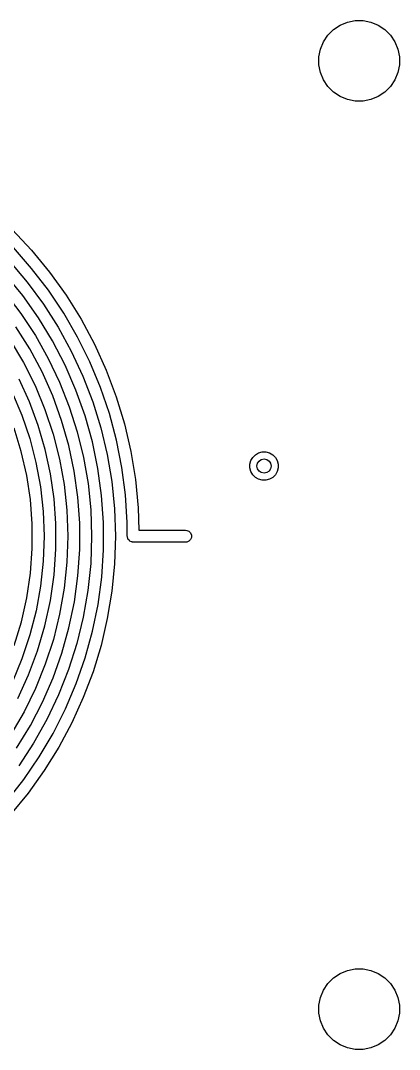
# Model space of a CAD drawing. Extents: x 25 to 275, y -107 to -24.
# Drawn here: x 101.88 to 109.85, y -45.8 to -24.15 of the extents above; entities that cross this region are included whole.
import ezdxf

# ---------------------------------------------------------------- set-up
doc = ezdxf.new("R2010")
doc.units = 0
doc.layers.add('BLACK', color=7, linetype='CONTINUOUS')

msp = doc.modelspace()

# ---------------------------------------------------------------- linework, layer by layer
at = {"layer": 'BLACK', "linetype": 'CONTINUOUS'}
for p, q in [((108.599313, -24.250367), (108.753258, -24.186601)), ((108.753258, -24.186601), (108.916685, -24.154093)), ((108.916685, -24.154093), (109.083315, -24.154093)), ((109.083315, -24.154093), (109.246742, -24.186601)), ((109.246742, -24.186601), (109.400687, -24.250367)), ((108.342941, -24.460766), (108.460766, -24.342941)), ((108.460766, -24.342941), (108.599313, -24.250367)), ((109.400687, -24.250367), (109.539234, -24.342941)), ((109.539234, -24.342941), (109.657059, -24.460766)), ((108.186601, -24.753258), (108.250367, -24.599313)), ((108.250367, -24.599313), (108.342941, -24.460766)), ((109.657059, -24.460766), (109.749633, -24.599313)), ((109.749633, -24.599313), (109.813399, -24.753258)), ((108.154093, -24.916685), (108.186601, -24.753258)), ((109.813399, -24.753258), (109.845907, -24.916685)), ((108.154093, -25.083315), (108.154093, -24.916685)), ((108.186601, -25.246742), (108.154093, -25.083315)), ((109.845907, -25.083315), (109.813399, -25.246742)), ((109.845907, -24.916685), (109.845907, -25.083315)), ((108.250367, -25.400687), (108.186601, -25.246742)), ((109.813399, -25.246742), (109.749633, -25.400687)), ((108.342941, -25.539234), (108.250367, -25.400687)), ((109.749633, -25.400687), (109.657059, -25.539234)), ((108.460766, -25.657059), (108.342941, -25.539234)), ((108.599313, -25.749633), (108.460766, -25.657059)), ((108.753258, -25.813399), (108.599313, -25.749633)), ((109.400687, -25.749633), (109.246742, -25.813399)), ((109.539234, -25.657059), (109.400687, -25.749633)), ((109.657059, -25.539234), (109.539234, -25.657059)), ((108.916685, -25.845907), (108.753258, -25.813399)), ((109.083315, -25.845907), (108.916685, -25.845907)), ((109.246742, -25.813399), (109.083315, -25.845907)), ((101.702349, -28.547651), (102.110538, -28.983469)), ((102.114143, -29.366744), (101.731013, -28.929869)), ((102.110538, -28.983469), (102.489349, -29.445052)), ((101.646749, -29.214482), (102.018895, -29.654657)), ((102.467879, -29.827741), (102.114143, -29.366744)), ((101.927135, -29.936569), (101.566028, -29.492709)), ((102.489349, -29.445052), (102.83716, -29.930422)), ((102.018895, -29.654657), (102.360808, -30.118706)), ((102.790706, -30.310887), (102.467879, -29.827741)), ((101.552654, -29.87241), (101.88788, -30.314472)), ((102.25711, -30.404036), (101.927135, -29.936569)), ((102.83716, -29.930422), (103.152482, -30.4375)), ((102.360808, -30.118706), (102.670964, -30.604556)), ((101.88788, -30.314472), (102.192158, -30.77838)), ((102.554414, -30.892933), (102.25711, -30.404036)), ((103.081244, -30.814113), (102.790706, -30.310887)), ((103.152482, -30.4375), (103.433964, -30.964116)), ((102.074107, -31.0601), (101.78265, -30.593672)), ((102.670964, -30.604556), (102.947975, -31.110038)), ((101.664558, -30.877614), (101.942302, -31.345726)), ((102.192158, -30.77838), (102.464067, -31.261972)), ((102.817662, -31.400978), (102.554414, -30.892933)), ((103.338247, -31.335263), (103.081244, -30.814113)), ((102.332317, -31.545723), (102.074107, -31.0601)), ((102.947975, -31.110038), (103.190605, -31.632893)), ((103.433964, -30.964116), (103.680401, -31.508014)), ((101.942302, -31.345726), (102.185944, -31.832461)), ((102.464067, -31.261972), (102.702342, -31.762991)), ((103.560614, -31.872106), (103.338247, -31.335263)), ((102.556023, -32.048175), (102.332317, -31.545723)), ((103.045626, -31.925804), (102.817662, -31.400978)), ((103.680401, -31.508014), (103.890737, -32.066865)), ((102.067956, -32.17591), (101.849116, -31.696718)), ((102.702342, -31.762991), (102.90587, -32.279103)), ((103.190605, -31.632893), (103.397771, -32.170786)), ((101.701319, -31.975746), (101.904865, -32.45473)), ((102.185944, -31.832461), (102.394242, -32.335336)), ((103.237244, -32.464963), (103.045626, -31.925804)), ((103.747395, -32.422343), (103.560614, -31.872106)), ((102.252053, -32.669493), (102.067956, -32.17591)), ((102.744135, -32.565008), (102.556023, -32.048175)), ((103.397771, -32.170786), (103.568547, -32.721315)), ((103.890737, -32.066865), (104.064073, -32.638276)), ((101.904865, -32.45473), (102.072904, -32.947294)), ((102.394242, -32.335336), (102.566134, -32.851789)), ((102.90587, -32.279103), (103.073703, -32.807901)), ((103.897788, -32.983619), (103.747395, -32.422343)), ((102.400469, -33.174952), (102.252053, -32.669493)), ((102.895736, -33.093704), (102.744135, -32.565008)), ((103.39162, -33.015941), (103.237244, -32.464963)), ((104.064073, -32.638276), (104.199666, -33.219801)), ((101.895387, -33.219374), (101.743739, -32.727742)), ((102.566134, -32.851789), (102.700745, -33.37919)), ((103.073703, -32.807901), (103.205058, -33.34692)), ((103.568547, -32.721315), (103.70217, -33.282021)), ((102.072904, -32.947294), (102.204541, -33.45081)), ((103.010088, -33.631687), (102.895736, -33.093704)), ((103.508037, -33.576171), (103.39162, -33.015941)), ((104.01115, -33.553528), (103.897788, -32.983619)), ((102.009872, -33.720963), (101.895387, -33.219374)), ((102.512447, -33.68971), (102.400469, -33.174952)), ((103.70217, -33.282021), (103.798043, -33.8504)), ((104.199666, -33.219801), (104.296934, -33.808948)), ((106.761994, -33.342372), (106.817372, -33.286994)), ((106.817372, -33.286994), (106.885195, -33.247836)), ((106.885195, -33.247836), (106.960842, -33.227567)), ((106.960842, -33.227567), (107.039158, -33.227567)), ((107.039158, -33.227567), (107.114805, -33.247836)), ((107.114805, -33.247836), (107.182628, -33.286994)), ((107.182628, -33.286994), (107.238006, -33.342372)), ((102.204541, -33.45081), (102.299071, -33.962592)), ((102.700745, -33.37919), (102.797388, -33.914849)), ((103.205058, -33.34692), (103.299323, -33.893646)), ((106.702567, -33.485842), (106.722836, -33.410195)), ((106.702567, -33.564158), (106.702567, -33.485842)), ((106.722836, -33.410195), (106.761994, -33.342372)), ((107.238006, -33.342372), (107.277164, -33.410195)), ((107.277164, -33.410195), (107.297433, -33.485842)), ((107.297433, -33.485842), (107.297433, -33.564158)), ((102.086552, -34.229706), (102.009872, -33.720963)), ((102.587419, -34.211146), (102.512447, -33.68971)), ((103.086634, -34.176337), (103.010088, -33.631687)), ((103.585952, -34.143038), (103.508037, -33.576171)), ((104.086996, -34.129632), (104.01115, -33.553528)), ((106.722836, -33.639805), (106.702567, -33.564158)), ((106.761994, -33.707628), (106.722836, -33.639805)), ((106.817372, -33.763006), (106.761994, -33.707628)), ((107.238006, -33.707628), (107.182628, -33.763006)), ((107.277164, -33.639805), (107.238006, -33.707628)), ((107.297433, -33.564158), (107.277164, -33.639805)), ((102.299071, -33.962592), (102.355993, -34.479908)), ((102.797388, -33.914849), (102.855572, -34.456039)), ((103.299323, -33.893646), (103.356059, -34.44553)), ((103.798043, -33.8504), (103.855739, -34.423914)), ((104.296934, -33.808948), (104.355463, -34.403196)), ((106.885195, -33.802164), (106.817372, -33.763006)), ((106.960842, -33.822433), (106.885195, -33.802164)), ((107.039158, -33.822433), (106.960842, -33.822433)), ((107.114805, -33.802164), (107.039158, -33.822433)), ((107.182628, -33.763006), (107.114805, -33.802164)), ((103.125, -34.724999), (103.086634, -34.176337)), ((103.625, -34.713901), (103.585952, -34.143038)), ((104.125, -34.709463), (104.086996, -34.129632)), ((102.125, -34.742756), (102.086552, -34.229706)), ((102.625, -34.736601), (102.587419, -34.211146)), ((104.355463, -34.403196), (104.370908, -34.875)), ((102.355993, -34.479908), (102.375, -35)), ((102.855572, -34.456039), (102.875, -35)), ((103.356059, -34.44553), (103.375, -35)), ((103.855739, -34.423914), (103.875, -35)), ((102.125, -35), (102.125, -34.742756)), ((102.625, -35), (102.625, -34.736601)), ((103.125, -35), (103.125, -34.724999)), ((103.625, -35), (103.625, -34.713901)), ((104.125, -35), (104.125, -34.709463)), ((102.125, -35.260393), (102.125, -35)), ((102.375, -35), (102.356209, -35.526126)), ((102.625, -35.272328), (102.625, -35)), ((102.875, -35), (102.855817, -35.549332)), ((103.125, -35.277558), (103.125, -35)), ((103.375, -35), (103.355476, -35.57153)), ((103.625, -35.288365), (103.625, -35)), ((103.875, -35), (103.855998, -35.580453)), ((104.127402, -35.010523), (104.125, -35)), ((104.127402, -35.024386), (104.127402, -35.010523)), ((104.134449, -35.041401), (104.127402, -35.024386)), ((104.137379, -35.054235), (104.134449, -35.041401)), ((104.142344, -35.060461), (104.137379, -35.054235)), ((104.370908, -34.875), (105.35, -34.875)), ((105.35, -34.875), (105.374386, -34.877402)), ((105.374386, -34.877402), (105.419446, -34.896066)), ((105.419446, -34.896066), (105.453934, -34.930554)), ((105.453934, -34.930554), (105.472598, -34.975614)), ((105.472598, -35.024386), (105.453934, -35.069446)), ((105.472598, -34.975614), (105.472598, -35.024386)), ((102.086985, -35.77979), (102.125, -35.260393)), ((102.586145, -35.815595), (102.625, -35.272328)), ((104.146066, -35.069446), (104.142344, -35.060461)), ((104.163066, -35.086446), (104.146066, -35.069446)), ((104.172064, -35.097729), (104.163066, -35.086446)), ((104.176471, -35.099851), (104.172064, -35.097729)), ((104.180554, -35.103934), (104.176471, -35.099851)), ((104.211968, -35.116945), (104.180554, -35.103934)), ((104.222185, -35.121866), (104.211968, -35.116945)), ((104.223847, -35.121866), (104.222185, -35.121866)), ((104.225614, -35.122598), (104.223847, -35.121866)), ((104.25, -35.125), (104.225614, -35.122598)), ((105.35, -35.125), (104.25, -35.125)), ((105.374386, -35.122598), (105.35, -35.125)), ((105.419446, -35.103934), (105.374386, -35.122598)), ((105.453934, -35.069446), (105.419446, -35.103934)), ((103.087117, -35.831381), (103.125, -35.277558)), ((103.586478, -35.863808), (103.625, -35.288365)), ((102.356209, -35.526126), (102.299933, -36.049572)), ((102.855817, -35.549332), (102.798361, -36.095988)), ((103.355476, -35.57153), (103.296995, -36.140396)), ((103.855998, -35.580453), (103.799073, -36.15842)), ((102.011158, -36.295027), (102.086985, -35.77979)), ((102.508633, -36.354706), (102.586145, -35.815595)), ((103.011529, -36.381327), (103.087117, -35.831381)), ((103.509608, -36.435392), (103.586478, -35.863808)), ((102.299933, -36.049572), (102.206458, -36.567669)), ((102.798361, -36.095988), (102.702912, -36.637305)), ((103.296995, -36.140396), (103.199829, -36.703944)), ((101.897924, -36.803354), (102.011158, -36.295027)), ((102.392858, -36.886914), (102.508633, -36.354706)), ((103.799073, -36.15842), (103.704469, -36.731427)), ((102.206458, -36.567669), (102.076261, -37.077778)), ((102.898587, -36.924833), (103.011529, -36.381327)), ((103.394731, -37.000566), (103.509608, -36.435392)), ((102.702912, -36.637305), (102.569936, -37.170644)), ((103.199829, -36.703944), (103.064432, -37.259548)), ((103.704469, -36.731427), (103.572592, -37.297019)), ((101.747886, -37.302059), (101.897924, -36.803354)), ((102.239411, -37.409507), (102.392858, -36.886914)), ((102.748818, -37.459364), (102.898587, -36.924833)), ((103.242362, -37.556805), (103.394731, -37.000566)), ((102.076261, -37.077778), (101.910004, -37.577298)), ((102.569936, -37.170644), (102.400079, -37.693409)), ((102.049073, -37.919822), (102.239411, -37.409507)), ((103.064432, -37.259548), (102.891435, -37.804617)), ((103.572592, -37.297019), (103.404005, -37.852775)), ((101.910004, -37.577298), (101.708536, -38.063686)), ((102.562921, -37.982429), (102.748818, -37.459364)), ((103.05318, -38.101624), (103.242362, -37.556805)), ((102.400079, -37.693409), (102.19417, -38.203051)), ((102.891435, -37.804617), (102.681645, -38.336609)), ((103.404005, -37.852775), (103.199431, -38.396315)), ((101.822815, -38.415258), (102.049073, -37.919822)), ((102.341762, -38.491588), (102.562921, -37.982429)), ((102.19417, -38.203051), (101.953212, -38.697089)), ((102.82803, -38.632591), (103.05318, -38.101624)), ((102.086372, -38.984468), (102.341762, -38.491588)), ((102.681645, -38.336609), (102.436039, -38.853045)), ((103.199431, -38.396315), (102.959746, -38.925312)), ((101.953212, -38.697089), (101.678379, -39.173114)), ((102.567919, -39.147334), (102.82803, -38.632591)), ((102.436039, -38.853045), (102.155763, -39.351516)), ((102.959746, -38.925312), (102.685975, -39.4375)), ((101.797942, -39.458771), (102.086372, -38.984468)), ((102.274008, -39.643553), (102.567919, -39.147334)), ((102.155763, -39.351516), (101.842123, -39.829698)), ((102.685975, -39.4375), (102.379293, -39.930686)), ((101.947609, -40.119034), (102.274008, -39.643553)), ((102.379293, -39.930686), (102.041011, -40.402758)), ((101.59018, -40.571652), (101.947609, -40.119034)), ((102.041011, -40.402758), (101.672578, -40.851694)), ((108.599313, -44.200367), (108.753258, -44.136601)), ((108.753258, -44.136601), (108.916685, -44.104093)), ((108.916685, -44.104093), (109.083315, -44.104093)), ((109.083315, -44.104093), (109.246742, -44.136601)), ((109.246742, -44.136601), (109.400687, -44.200367)), ((108.342941, -44.410766), (108.460766, -44.292941)), ((108.460766, -44.292941), (108.599313, -44.200367)), ((109.400687, -44.200367), (109.539234, -44.292941)), ((109.539234, -44.292941), (109.657059, -44.410766)), ((108.186601, -44.703258), (108.250367, -44.549313)), ((108.250367, -44.549313), (108.342941, -44.410766)), ((109.657059, -44.410766), (109.749633, -44.549313)), ((109.749633, -44.549313), (109.813399, -44.703258)), ((108.154093, -44.866685), (108.186601, -44.703258)), ((109.813399, -44.703258), (109.845907, -44.866685)), ((108.154093, -45.033315), (108.154093, -44.866685)), ((109.845907, -44.866685), (109.845907, -45.033315)), ((108.186601, -45.196742), (108.154093, -45.033315)), ((108.250367, -45.350687), (108.186601, -45.196742)), ((109.813399, -45.196742), (109.749633, -45.350687)), ((109.845907, -45.033315), (109.813399, -45.196742)), ((108.342941, -45.489234), (108.250367, -45.350687)), ((109.749633, -45.350687), (109.657059, -45.489234)), ((108.460766, -45.607059), (108.342941, -45.489234)), ((108.599313, -45.699633), (108.460766, -45.607059)), ((109.539234, -45.607059), (109.400687, -45.699633)), ((109.657059, -45.489234), (109.539234, -45.607059)), ((108.753258, -45.763399), (108.599313, -45.699633)), ((108.916685, -45.795907), (108.753258, -45.763399)), ((109.083315, -45.795907), (108.916685, -45.795907)), ((109.246742, -45.763399), (109.083315, -45.795907)), ((109.400687, -45.699633), (109.246742, -45.763399))]:
    msp.add_line(p, q, dxfattribs=at)
at = {"layer": 'BLACK'}
msp.add_circle((107, -33.525), 0.15, dxfattribs=at)

doc.saveas('drawing.dxf')
